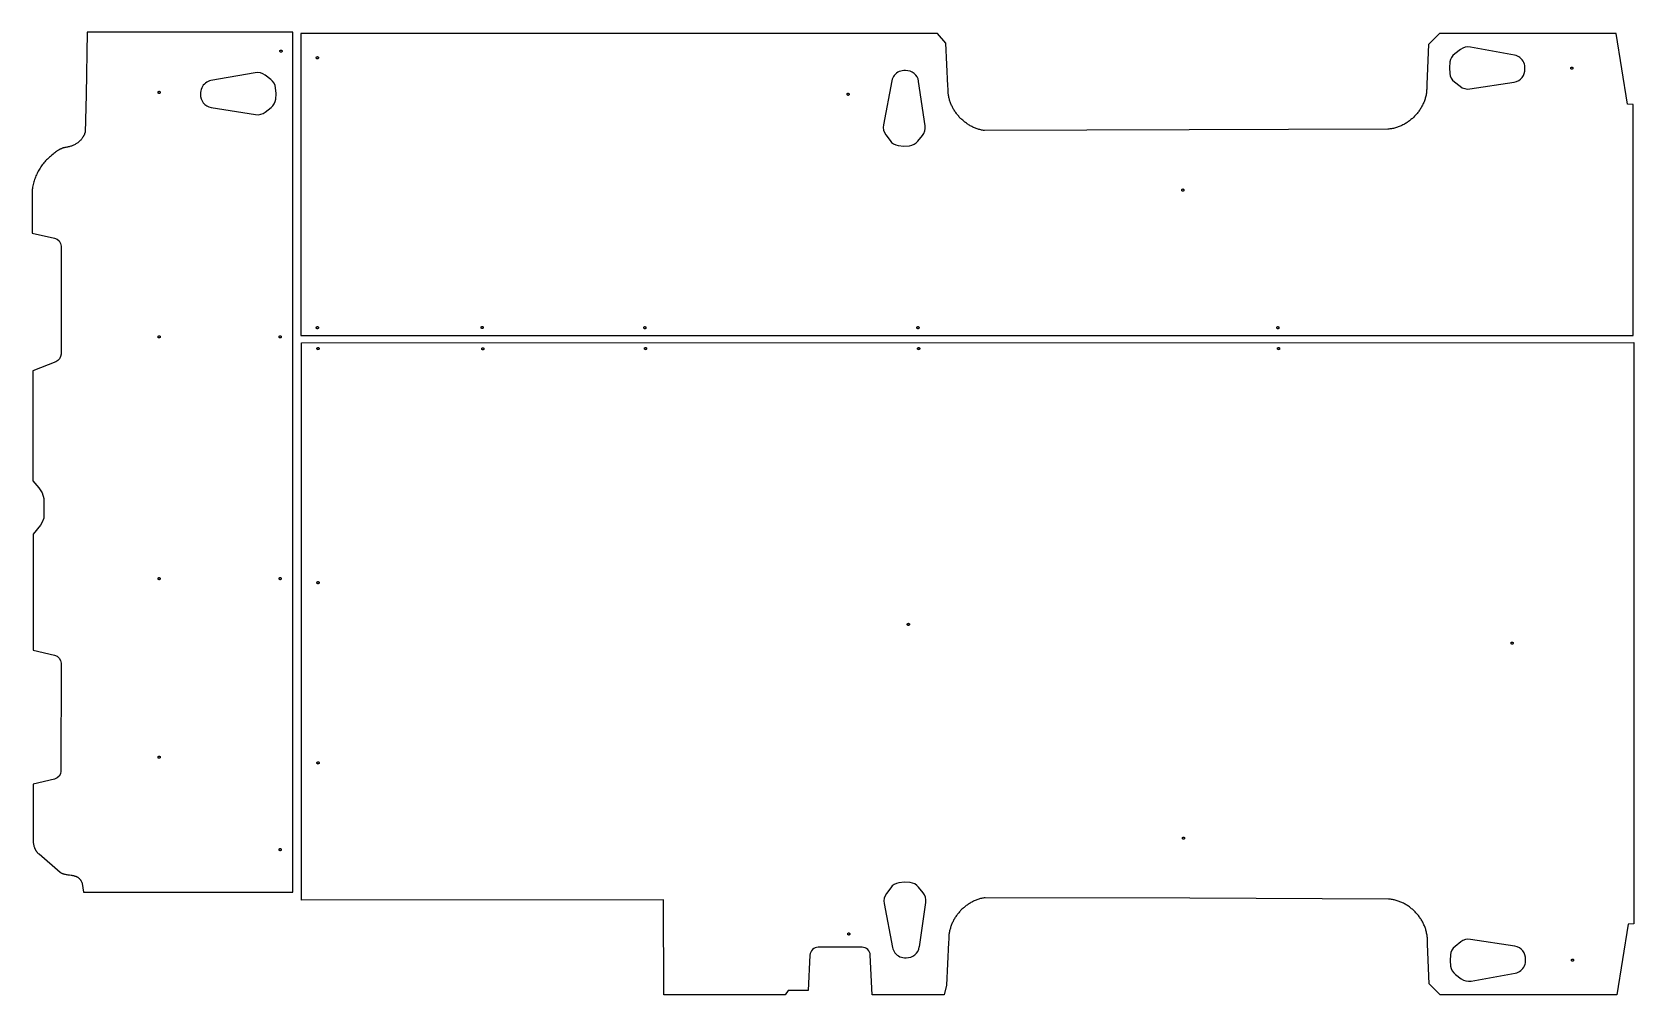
# Model space of a CAD drawing. Extents: x 850 to 7689, y -9166 to -905.
# Drawn here: x 1066 to 3981, y -6180 to -4428 of the extents above; entities that cross this region are included whole.
import ezdxf

# ---------------------------------------------------------------- set-up
doc = ezdxf.new("R2010")
doc.units = 0
doc.layers.add('Default_Layer', color=1, linetype='CONTINUOUS')

msp = doc.modelspace()

# ---------------------------------------------------------------- linework, layer by layer
at = {"layer": 'Default_Layer'}
for points in [[(1540.3, -5993), (1540.3, -4427.6), (1165.7, -4427.6), (1164.3, -4541.8), (1162, -4610.3), (1161.8, -4611), (1161.6, -4611.8), (1161.3, -4612.5), (1161, -4613.2), (1160.8, -4613.9), (1160.5, -4614.5), (1160.2, -4615.2), (1159.8, -4615.9), (1159.5, -4616.5), (1159.2, -4617.2), (1158.8, -4617.8), (1158.4, -4618.4), (1157.7, -4619.7), (1156.8, -4620.9), (1156, -4622), (1155.1, -4623.1), (1154.1, -4624.2), (1153.1, -4625.3), (1152.1, -4626.3), (1151, -4627.2), (1149.9, -4628.1), (1148.8, -4629), (1147.6, -4629.9), (1146.4, -4630.7), (1145.2, -4631.4), (1143.9, -4632.1), (1142.7, -4632.8), (1141.3, -4633.5), (1140, -4634.1), (1138.7, -4634.6), (1137.3, -4635.1), (1135.9, -4635.6), (1134.5, -4636.1), (1133, -4636.4), (1131.6, -4636.8), (1130.1, -4637.1), (1128.6, -4637.4), (1127.1, -4637.6), (1126.2, -4637.7), (1125.2, -4637.9), (1124.2, -4638.1), (1123.3, -4638.3), (1122.4, -4638.6), (1121.5, -4638.9), (1120.6, -4639.2), (1119.7, -4639.5), (1118.9, -4639.9), (1118, -4640.2), (1117.2, -4640.6), (1116.3, -4641.1), (1115.5, -4641.5), (1114.7, -4642), (1113.9, -4642.4), (1113.1, -4642.9), (1112.3, -4643.5), (1111.5, -4644), (1110, -4645.1), (1108.4, -4646.2), (1106.9, -4647.4), (1105.4, -4648.6), (1103.9, -4649.8), (1100.8, -4652.3), (1098.9, -4653.9), (1097.1, -4655.5), (1095.4, -4657.1), (1093.6, -4658.8), (1092, -4660.5), (1090.3, -4662.2), (1088.8, -4664), (1087.2, -4665.7), (1085.8, -4667.6), (1084.3, -4669.4), (1082.9, -4671.3), (1081.6, -4673.2), (1080.3, -4675.1), (1079.1, -4677.1), (1077.9, -4679.1), (1076.8, -4681.1), (1075.7, -4683.2), (1074.6, -4685.3), (1073.7, -4687.4), (1072.7, -4689.5), (1071.8, -4691.7), (1071, -4693.8), (1070.2, -4696), (1069.5, -4698.3), (1068.8, -4700.5), (1068.2, -4702.8), (1067.6, -4705.1), (1067.1, -4707.4), (1066.6, -4709.8), (1066.2, -4712.2), (1065.9, -4714.5), (1065.6, -4717), (1065.6, -4793.6), (1106.5, -4802.6, -0.352187), (1118.3, -4817.3), (1118.3, -5013.9, -0.307408), (1108.8, -5027.8), (1067.1, -5044.4), (1067.1, -5244.7), (1077.8, -5256.9), (1084.3, -5266.1), (1086.8, -5276.5), (1086.8, -5312.5), (1084.1, -5319.7), (1080.8, -5325.3), (1067.7, -5341.8), (1067.7, -5552.5), (1106.7, -5561.7, -0.347917), (1118.3, -5576.3), (1118.2, -5772.6, -0.348875), (1106.6, -5787.2), (1067.4, -5796.3), (1067.4, -5901.6), (1067.7, -5903.1), (1068, -5904.6), (1068.3, -5906.2), (1068.7, -5907.7), (1069.1, -5909.2), (1069.5, -5910.8), (1069.8, -5911.5), (1070.1, -5912.3), (1070.3, -5913), (1070.6, -5913.7), (1071, -5914.4), (1071.3, -5915.2), (1071.6, -5915.8), (1072, -5916.5), (1072.4, -5917.2), (1072.8, -5917.9), (1073.3, -5918.5), (1073.7, -5919.1), (1074.2, -5919.7), (1074.7, -5920.3), (1075.2, -5920.9), (1075.8, -5921.4), (1076.4, -5922), (1077, -5922.5), (1077.7, -5923), (1078.4, -5923.4), (1116.6, -5956.7), (1116.5, -5956.9), (1117.2, -5957.3), (1117.8, -5957.6), (1118.4, -5958), (1119.1, -5958.3), (1119.8, -5958.6), (1120.4, -5958.8), (1121.1, -5959.1), (1121.8, -5959.3), (1122.5, -5959.6), (1123.2, -5959.8), (1124.7, -5960.2), (1126.1, -5960.5), (1127.6, -5960.8), (1129.1, -5961), (1130.6, -5961.3), (1133.6, -5961.7), (1136.6, -5962.2), (1138, -5962.4), (1139.5, -5962.7), (1140.9, -5963), (1142.4, -5963.3), (1143, -5963.5), (1143.7, -5963.7), (1144.4, -5964), (1145.1, -5964.2), (1145.7, -5964.5), (1146.4, -5964.7), (1147, -5965), (1147.6, -5965.3), (1148.3, -5965.7), (1148.9, -5966), (1149.4, -5966.4), (1150, -5966.8), (1150.6, -5967.3), (1151.1, -5967.7), (1151.6, -5968.2), (1152.2, -5968.7), (1152.6, -5969.3), (1153.1, -5969.8), (1153.6, -5970.4), (1154, -5971.1), (1154.5, -5971.7), (1154.9, -5972.4), (1155.2, -5973.2), (1155.6, -5974), (1155.9, -5974.8), (1156.3, -5975.6), (1156.6, -5976.5), (1156.8, -5977.5), (1159.5, -5993), (1540.3, -5993)], [(3782.5, -4494.4, 0.250514), (3773.4, -4474.2, 0.116283), (3763.6, -4469.7), (3683.2, -4455.2, 0.20966), (3665.3, -4459.4), (3654.7, -4467.4, 0.193163), (3645.9, -4482.1, 0.020546), (3645.8, -4482.4), (3645, -4492.4, 0.037985), (3644.9, -4492.9), (3645.6, -4502.9, 0.013982), (3645.6, -4503.1, 0.194637), (3654.1, -4518.1), (3664.4, -4526.3, 0.20966), (3682.2, -4531.1), (3763, -4518.6), (3763.1, -4518.6, 0.376786), (3782.5, -4494.4)], [(1372.2, -4540.5, 0.376786), (1391.5, -4564.8), (1391.6, -4564.8), (1472.3, -4577.8, 0.20966), (1490.1, -4573.2), (1500.5, -4565, 0.194637), (1509.1, -4550, 0.013982), (1509.1, -4549.8), (1509.8, -4539.8, 0.037985), (1509.8, -4539.3), (1508.9, -4529.3, 0.020546), (1508.9, -4529, 0.193163), (1500.2, -4514.3), (1489.7, -4506.2, 0.20966), (1471.7, -4501.9), (1391.2, -4515.9, 0.116283), (1381.4, -4520.4, 0.250514), (1372.2, -4540.5)], [(2655.1, -4497.7, 0.250514), (2634.8, -4506.6, 0.116283), (2630.2, -4516.3), (2615, -4596.6, 0.20966), (2619.1, -4614.6), (2627, -4625.2, 0.193163), (2641.6, -4634.2, 0.020546), (2641.9, -4634.2), (2651.9, -4635.2, 0.037985), (2652.3, -4635.2), (2662.4, -4634.7, 0.013982), (2662.5, -4634.6, 0.194637), (2677.6, -4626.3), (2686, -4616, 0.20966), (2690.9, -4598.2), (2679.1, -4517.4), (2679.1, -4517.3, 0.376786), (2655.1, -4497.7)], [(3534, -6005.6), (3172.6, -6004.2), (2800.1, -6003.1), (2798.4, -6003.3), (2796.7, -6003.7), (2795, -6004), (2793.3, -6004.4), (2791.6, -6004.8), (2790, -6005.3), (2788.4, -6005.8), (2786.7, -6006.3), (2785.1, -6006.9), (2783.5, -6007.5), (2782, -6008.2), (2780.4, -6008.9), (2778.8, -6009.6), (2777.3, -6010.4), (2775.8, -6011.1), (2774.3, -6012), (2772.8, -6012.8), (2771.4, -6013.7), (2769.9, -6014.6), (2768.5, -6015.6), (2767.1, -6016.5), (2765.7, -6017.5), (2764.4, -6018.6), (2763.1, -6019.6), (2761.7, -6020.7), (2760.5, -6021.8), (2759.2, -6023), (2757.9, -6024.2), (2756.7, -6025.4), (2755.5, -6026.6), (2754.4, -6027.8), (2753.2, -6029.1), (2752.1, -6030.4), (2751, -6031.7), (2750, -6033), (2749, -6034.4), (2748, -6035.8), (2747, -6037.2), (2746, -6038.6), (2745.1, -6040), (2744.3, -6041.5), (2743.4, -6042.9), (2742.6, -6044.4), (2741.8, -6045.9), (2741.1, -6047.4), (2740.3, -6049), (2739.7, -6050.5), (2739, -6052.1), (2738.4, -6053.7), (2737.8, -6055.3), (2737.3, -6056.9), (2736.8, -6058.5), (2736.3, -6060.1), (2735.9, -6061.8), (2735.5, -6063.4), (2735.1, -6065.1), (2734.8, -6066.8), (2734.5, -6068.5), (2734.3, -6070.2), (2734.1, -6071.9), (2734, -6073.6), (2733.9, -6075.3), (2733.8, -6077), (2733.8, -6078.7), (2733.5, -6084.4), (2730, -6162.4), (2725.5, -6180.1), (2594.5, -6179.9), (2591, -6107.7, 0.400092), (2576, -6093.4), (2496.3, -6093.4, 0.399977), (2481.3, -6107.6), (2478.2, -6171.9), (2441.7, -6171.9), (2436.4, -6179.9), (2215.1, -6179.8), (2214.7, -6007.2), (1555.9, -6007.8), (1555.9, -4993.2), (3980.9, -4992.8), (3980.9, -6050.5), (3970.6, -6051), (3949.8, -6179.8), (3628.2, -6179.8), (3608.1, -6159.7), (3605.3, -6087.4), (3605.1, -6081.7), (3605.1, -6080), (3605, -6078.2), (3604.9, -6076.4), (3604.7, -6074.6), (3604.5, -6072.8), (3604.3, -6071.1), (3604, -6069.3), (3603.6, -6067.6), (3603.2, -6065.8), (3602.8, -6064.1), (3602.3, -6062.4), (3601.8, -6060.7), (3601.3, -6059), (3600.7, -6057.4), (3600.1, -6055.7), (3599.4, -6054.1), (3598.7, -6052.4), (3598, -6050.8), (3597.2, -6049.2), (3596.4, -6047.7), (3595.5, -6046.1), (3594.7, -6044.6), (3593.7, -6043), (3592.8, -6041.5), (3591.8, -6040.1), (3590.8, -6038.6), (3589.7, -6037.2), (3588.7, -6035.8), (3587.6, -6034.4), (3586.4, -6033), (3585.2, -6031.7), (3584, -6030.4), (3582.8, -6029.1), (3581.6, -6027.8), (3580.3, -6026.6), (3579, -6025.4), (3577.6, -6024.2), (3576.3, -6023.1), (3574.9, -6021.9), (3573.5, -6020.9), (3572.1, -6019.8), (3570.6, -6018.8), (3569.1, -6017.8), (3567.6, -6016.8), (3566.1, -6015.9), (3564.6, -6015), (3563, -6014.2), (3561.4, -6013.3), (3559.8, -6012.5), (3558.2, -6011.8), (3556.6, -6011.1), (3554.9, -6010.4), (3553.3, -6009.8), (3551.6, -6009.2), (3549.9, -6008.6), (3548.2, -6008.1), (3546.5, -6007.7), (3544.7, -6007.2), (3543, -6006.8), (3541.2, -6006.5), (3539.4, -6006.2), (3537.6, -6005.9), (3535.8, -6005.7), (3534, -6005.6)], [(2656.3, -6112.4, 0.376786), (2680.3, -6092.8), (2680.4, -6092.7), (2692.1, -6011.9, 0.20966), (2687.2, -5994), (2678.9, -5983.8, 0.194637), (2663.8, -5975.5, 0.013982), (2663.6, -5975.4), (2653.6, -5974.9, 0.037985), (2653.1, -5974.9), (2643.1, -5975.9, 0.020546), (2642.8, -5975.9, 0.193163), (2628.2, -5984.9), (2620.3, -5995.5, 0.20966), (2616.2, -6013.5), (2631.5, -6093.8, 0.116283), (2636, -6103.5, 0.250514), (2656.3, -6112.4)], [(3783.7, -6115.7, 0.376786), (3764.3, -6091.5), (3764.3, -6091.5), (3683.5, -6079, 0.20966), (3665.6, -6083.7), (3655.3, -6092, 0.194637), (3646.8, -6107, 0.013982), (3646.8, -6107.2), (3646.2, -6117.2, 0.037985), (3646.2, -6117.7), (3647.1, -6127.7, 0.020546), (3647.1, -6128, 0.193163), (3656, -6142.7), (3666.5, -6150.6, 0.20966), (3684.5, -6154.9), (3764.9, -6140.4, 0.116283), (3774.7, -6135.9, 0.250514), (3783.7, -6115.7)]]:
    msp.add_lwpolyline(points, format="xyb", close=True, dxfattribs=at)
for points in [[(1554.7, -4430.2), (1554.7, -4980.2), (3979.6, -4980.2), (3979.6, -4559.5), (3969.3, -4559.1), (3948.5, -4430.3), (3627, -4430.3), (3606.9, -4450.4), (3604.1, -4522.7), (3603.9, -4528.3), (3603.8, -4530.1), (3603.8, -4531.9), (3603.6, -4533.7), (3603.5, -4535.5), (3603.3, -4537.3), (3603, -4539), (3602.7, -4540.8), (3602.4, -4542.5), (3602, -4544.3), (3601.6, -4546), (3601.1, -4547.7), (3600.6, -4549.4), (3600, -4551.1), (3599.5, -4552.7), (3598.8, -4554.4), (3598.2, -4556), (3597.5, -4557.7), (3596.7, -4559.3), (3595.9, -4560.9), (3595.1, -4562.4), (3594.3, -4564), (3593.4, -4565.5), (3592.5, -4567), (3591.5, -4568.5), (3590.6, -4570), (3589.5, -4571.5), (3588.5, -4572.9), (3587.4, -4574.3), (3586.3, -4575.7), (3585.2, -4577.1), (3584, -4578.4), (3582.8, -4579.7), (3581.6, -4581), (3580.3, -4582.3), (3579, -4583.5), (3577.7, -4584.7), (3576.4, -4585.9), (3575, -4587), (3573.7, -4588.1), (3572.3, -4589.2), (3570.8, -4590.3), (3569.4, -4591.3), (3567.9, -4592.3), (3566.4, -4593.3), (3564.9, -4594.2), (3563.3, -4595.1), (3561.8, -4595.9), (3560.2, -4596.8), (3558.6, -4597.5), (3557, -4598.3), (3555.3, -4599), (3553.7, -4599.7), (3552, -4600.3), (3550.3, -4600.9), (3548.6, -4601.5), (3546.9, -4602), (3545.2, -4602.4), (3543.5, -4602.9), (3541.7, -4603.2), (3539.9, -4603.6), (3538.2, -4603.9), (3536.4, -4604.1), (3534.6, -4604.4), (3532.8, -4604.5), (3171.4, -4605.9), (2798.8, -4607), (2797.1, -4606.7), (2795.4, -4606.4), (2793.7, -4606.1), (2792.1, -4605.7), (2790.4, -4605.3), (2788.7, -4604.8), (2787.1, -4604.3), (2785.5, -4603.7), (2783.9, -4603.2), (2782.3, -4602.5), (2780.7, -4601.9), (2779.1, -4601.2), (2777.6, -4600.5), (2776.1, -4599.7), (2774.6, -4598.9), (2773.1, -4598.1), (2771.6, -4597.3), (2770.1, -4596.4), (2768.7, -4595.5), (2767.3, -4594.5), (2765.9, -4593.5), (2764.5, -4592.5), (2763.1, -4591.5), (2761.8, -4590.4), (2760.5, -4589.4), (2759.2, -4588.2), (2757.9, -4587.1), (2756.7, -4585.9), (2755.5, -4584.7), (2754.3, -4583.5), (2753.1, -4582.3), (2752, -4581), (2750.9, -4579.7), (2749.8, -4578.4), (2748.7, -4577.1), (2747.7, -4575.7), (2746.7, -4574.3), (2745.7, -4572.9), (2744.8, -4571.5), (2743.9, -4570.1), (2743, -4568.6), (2742.2, -4567.2), (2741.3, -4565.7), (2740.6, -4564.2), (2739.8, -4562.6), (2739.1, -4561.1), (2738.4, -4559.5), (2737.8, -4558), (2737.2, -4556.4), (2736.6, -4554.8), (2736, -4553.2), (2735.5, -4551.6), (2735.1, -4549.9), (2734.6, -4548.3), (2734.2, -4546.6), (2733.9, -4545), (2733.6, -4543.3), (2733.3, -4541.6), (2733.1, -4539.9), (2732.9, -4538.2), (2732.7, -4536.5), (2732.6, -4534.8), (2732.5, -4533.1), (2732.5, -4531.4), (2732.3, -4525.7), (2728.7, -4447.7), (2713.1, -4430.2), (1554.7, -4430.2)], [(1518.6, -4464.4), (1518.4, -4464.4), (1518.2, -4464.3), (1518, -4464.3), (1517.8, -4464.2), (1517.6, -4464.1), (1517.5, -4464), (1517.3, -4463.9), (1517.2, -4463.8), (1517, -4463.7), (1516.9, -4463.5), (1516.8, -4463.3), (1516.7, -4463.2), (1516.7, -4463), (1516.6, -4462.8), (1516.6, -4462.6), (1516.6, -4462.4), (1516.6, -4462.2), (1516.6, -4462), (1516.7, -4461.8), (1516.7, -4461.6), (1516.8, -4461.4), (1516.9, -4461.3), (1517, -4461.1), (1517.2, -4461), (1517.3, -4460.8), (1517.5, -4460.7), (1517.6, -4460.6), (1517.8, -4460.5), (1518, -4460.5), (1518.2, -4460.4), (1518.4, -4460.4), (1518.6, -4460.4), (1518.8, -4460.4), (1519, -4460.4), (1519.2, -4460.5), (1519.4, -4460.5), (1519.5, -4460.6), (1519.7, -4460.7), (1519.9, -4460.8), (1520, -4461), (1520.1, -4461.1), (1520.2, -4461.3), (1520.3, -4461.4), (1520.4, -4461.6), (1520.5, -4461.8), (1520.5, -4462), (1520.6, -4462.2), (1520.6, -4462.4), (1520.6, -4462.6), (1520.5, -4462.8), (1520.5, -4463), (1520.4, -4463.2), (1520.3, -4463.3), (1520.2, -4463.5), (1520.1, -4463.7), (1520, -4463.8), (1519.9, -4463.9), (1519.7, -4464), (1519.5, -4464.1), (1519.4, -4464.2), (1519.2, -4464.3), (1519, -4464.3), (1518.8, -4464.4), (1518.6, -4464.4)], [(1582.8, -4474.4), (1582.8, -4474.2), (1582.8, -4474), (1582.9, -4473.8), (1583, -4473.6), (1583.1, -4473.5), (1583.2, -4473.3), (1583.3, -4473.2), (1583.4, -4473), (1583.5, -4472.9), (1583.7, -4472.8), (1583.9, -4472.7), (1584, -4472.6), (1584.2, -4472.5), (1584.4, -4472.5), (1584.6, -4472.4), (1584.8, -4472.4), (1585, -4472.4), (1585.2, -4472.5), (1585.4, -4472.5), (1585.6, -4472.6), (1585.8, -4472.7), (1585.9, -4472.8), (1586.1, -4472.9), (1586.2, -4473), (1586.4, -4473.2), (1586.5, -4473.3), (1586.6, -4473.5), (1586.7, -4473.6), (1586.7, -4473.8), (1586.8, -4474), (1586.8, -4474.2), (1586.8, -4474.4), (1586.8, -4474.6), (1586.8, -4474.8), (1586.7, -4475), (1586.7, -4475.2), (1586.6, -4475.4), (1586.5, -4475.5), (1586.4, -4475.7), (1586.2, -4475.8), (1586.1, -4476), (1585.9, -4476.1), (1585.8, -4476.2), (1585.6, -4476.3), (1585.4, -4476.3), (1585.2, -4476.4), (1585, -4476.4), (1584.8, -4476.4), (1584.6, -4476.4), (1584.4, -4476.4), (1584.2, -4476.3), (1584, -4476.3), (1583.9, -4476.2), (1583.7, -4476.1), (1583.5, -4476), (1583.4, -4475.8), (1583.3, -4475.7), (1583.2, -4475.5), (1583.1, -4475.4), (1583, -4475.2), (1582.9, -4475), (1582.8, -4474.8), (1582.8, -4474.6), (1582.8, -4474.4)], [(3865.8, -4493.3), (3865.8, -4493.1), (3865.8, -4492.9), (3865.9, -4492.7), (3866, -4492.6), (3866.1, -4492.4), (3866.2, -4492.2), (3866.3, -4492.1), (3866.4, -4491.9), (3866.5, -4491.8), (3866.7, -4491.7), (3866.9, -4491.6), (3867, -4491.5), (3867.2, -4491.4), (3867.4, -4491.4), (3867.6, -4491.3), (3867.8, -4491.3), (3868, -4491.3), (3868.2, -4491.4), (3868.4, -4491.4), (3868.6, -4491.5), (3868.8, -4491.6), (3868.9, -4491.7), (3869.1, -4491.8), (3869.2, -4491.9), (3869.4, -4492.1), (3869.5, -4492.2), (3869.6, -4492.4), (3869.7, -4492.6), (3869.7, -4492.7), (3869.8, -4492.9), (3869.8, -4493.1), (3869.8, -4493.3), (3869.8, -4493.5), (3869.8, -4493.7), (3869.7, -4493.9), (3869.7, -4494.1), (3869.6, -4494.3), (3869.5, -4494.4), (3869.4, -4494.6), (3869.2, -4494.7), (3869.1, -4494.9), (3868.9, -4495), (3868.8, -4495.1), (3868.6, -4495.2), (3868.4, -4495.2), (3868.2, -4495.3), (3868, -4495.3), (3867.8, -4495.3), (3867.6, -4495.3), (3867.4, -4495.3), (3867.2, -4495.2), (3867, -4495.2), (3866.9, -4495.1), (3866.7, -4495), (3866.5, -4494.9), (3866.4, -4494.7), (3866.3, -4494.6), (3866.2, -4494.4), (3866.1, -4494.3), (3866, -4494.1), (3865.9, -4493.9), (3865.8, -4493.7), (3865.8, -4493.5), (3865.8, -4493.3)], [(1296.8, -4539.4), (1296.6, -4539.4), (1296.4, -4539.4), (1296.2, -4539.4), (1296.1, -4539.3), (1295.9, -4539.2), (1295.7, -4539.1), (1295.6, -4539), (1295.4, -4538.9), (1295.3, -4538.7), (1295.2, -4538.6), (1295.1, -4538.4), (1295, -4538.2), (1294.9, -4538), (1294.9, -4537.8), (1294.9, -4537.6), (1294.8, -4537.4), (1294.9, -4537.2), (1294.9, -4537), (1294.9, -4536.8), (1295, -4536.7), (1295.1, -4536.5), (1295.2, -4536.3), (1295.3, -4536.2), (1295.4, -4536), (1295.6, -4535.9), (1295.7, -4535.8), (1295.9, -4535.7), (1296.1, -4535.6), (1296.2, -4535.5), (1296.4, -4535.5), (1296.6, -4535.5), (1296.8, -4535.4), (1297, -4535.5), (1297.2, -4535.5), (1297.4, -4535.5), (1297.6, -4535.6), (1297.8, -4535.7), (1298, -4535.8), (1298.1, -4535.9), (1298.3, -4536), (1298.4, -4536.2), (1298.5, -4536.3), (1298.6, -4536.5), (1298.7, -4536.7), (1298.8, -4536.8), (1298.8, -4537), (1298.8, -4537.2), (1298.8, -4537.4), (1298.8, -4537.6), (1298.8, -4537.8), (1298.8, -4538), (1298.7, -4538.2), (1298.6, -4538.4), (1298.5, -4538.6), (1298.4, -4538.7), (1298.3, -4538.9), (1298.1, -4539), (1298, -4539.1), (1297.8, -4539.2), (1297.6, -4539.3), (1297.4, -4539.4), (1297.2, -4539.4), (1297, -4539.4), (1296.8, -4539.4)], [(2548.7, -4540.9), (2548.7, -4540.7), (2548.7, -4540.5), (2548.8, -4540.3), (2548.9, -4540.1), (2548.9, -4540), (2549, -4539.8), (2549.2, -4539.6), (2549.3, -4539.5), (2549.4, -4539.4), (2549.6, -4539.3), (2549.7, -4539.2), (2549.9, -4539.1), (2550.1, -4539), (2550.3, -4539), (2550.5, -4538.9), (2550.7, -4538.9), (2550.9, -4538.9), (2551.1, -4539), (2551.3, -4539), (2551.5, -4539.1), (2551.7, -4539.2), (2551.8, -4539.3), (2552, -4539.4), (2552.1, -4539.5), (2552.2, -4539.6), (2552.4, -4539.8), (2552.5, -4540), (2552.5, -4540.1), (2552.6, -4540.3), (2552.7, -4540.5), (2552.7, -4540.7), (2552.7, -4540.9), (2552.7, -4541.1), (2552.7, -4541.3), (2552.6, -4541.5), (2552.5, -4541.7), (2552.5, -4541.9), (2552.4, -4542), (2552.2, -4542.2), (2552.1, -4542.3), (2552, -4542.5), (2551.8, -4542.6), (2551.7, -4542.7), (2551.5, -4542.8), (2551.3, -4542.8), (2551.1, -4542.9), (2550.9, -4542.9), (2550.7, -4542.9), (2550.5, -4542.9), (2550.3, -4542.9), (2550.1, -4542.8), (2549.9, -4542.8), (2549.7, -4542.7), (2549.6, -4542.6), (2549.4, -4542.5), (2549.3, -4542.3), (2549.2, -4542.2), (2549, -4542), (2548.9, -4541.9), (2548.9, -4541.7), (2548.8, -4541.5), (2548.7, -4541.3), (2548.7, -4541.1), (2548.7, -4540.9)], [(3157.8, -4715.3), (3157.8, -4715.1), (3157.8, -4714.9), (3157.9, -4714.7), (3158, -4714.6), (3158.1, -4714.4), (3158.2, -4714.2), (3158.3, -4714.1), (3158.4, -4713.9), (3158.5, -4713.8), (3158.7, -4713.7), (3158.9, -4713.6), (3159, -4713.5), (3159.2, -4713.4), (3159.4, -4713.4), (3159.6, -4713.3), (3159.8, -4713.3), (3160, -4713.3), (3160.2, -4713.4), (3160.4, -4713.4), (3160.6, -4713.5), (3160.8, -4713.6), (3160.9, -4713.7), (3161.1, -4713.8), (3161.2, -4713.9), (3161.4, -4714.1), (3161.5, -4714.2), (3161.6, -4714.4), (3161.7, -4714.6), (3161.7, -4714.7), (3161.8, -4714.9), (3161.8, -4715.1), (3161.8, -4715.3), (3161.8, -4715.5), (3161.8, -4715.7), (3161.7, -4715.9), (3161.7, -4716.1), (3161.6, -4716.3), (3161.5, -4716.4), (3161.4, -4716.6), (3161.2, -4716.7), (3161.1, -4716.9), (3160.9, -4717), (3160.8, -4717.1), (3160.6, -4717.2), (3160.4, -4717.2), (3160.2, -4717.3), (3160, -4717.3), (3159.8, -4717.3), (3159.6, -4717.3), (3159.4, -4717.3), (3159.2, -4717.2), (3159, -4717.2), (3158.9, -4717.1), (3158.7, -4717), (3158.5, -4716.9), (3158.4, -4716.7), (3158.3, -4716.6), (3158.2, -4716.4), (3158.1, -4716.3), (3158, -4716.1), (3157.9, -4715.9), (3157.8, -4715.7), (3157.8, -4715.5), (3157.8, -4715.3)], [(1296.8, -4984.4), (1296.6, -4984.4), (1296.4, -4984.4), (1296.2, -4984.4), (1296.1, -4984.3), (1295.9, -4984.2), (1295.7, -4984.1), (1295.6, -4984), (1295.4, -4983.9), (1295.3, -4983.7), (1295.2, -4983.6), (1295.1, -4983.4), (1295, -4983.2), (1294.9, -4983), (1294.9, -4982.8), (1294.9, -4982.6), (1294.8, -4982.4), (1294.9, -4982.2), (1294.9, -4982), (1294.9, -4981.8), (1295, -4981.7), (1295.1, -4981.5), (1295.2, -4981.3), (1295.3, -4981.2), (1295.4, -4981), (1295.6, -4980.9), (1295.7, -4980.8), (1295.9, -4980.7), (1296.1, -4980.6), (1296.2, -4980.5), (1296.4, -4980.5), (1296.6, -4980.5), (1296.8, -4980.4), (1297, -4980.5), (1297.2, -4980.5), (1297.4, -4980.5), (1297.6, -4980.6), (1297.8, -4980.7), (1298, -4980.8), (1298.1, -4980.9), (1298.3, -4981), (1298.4, -4981.2), (1298.5, -4981.3), (1298.6, -4981.5), (1298.7, -4981.7), (1298.8, -4981.8), (1298.8, -4982), (1298.8, -4982.2), (1298.8, -4982.4), (1298.8, -4982.6), (1298.8, -4982.8), (1298.8, -4983), (1298.7, -4983.2), (1298.6, -4983.4), (1298.5, -4983.6), (1298.4, -4983.7), (1298.3, -4983.9), (1298.1, -4984), (1298, -4984.1), (1297.8, -4984.2), (1297.6, -4984.3), (1297.4, -4984.4), (1297.2, -4984.4), (1297, -4984.4), (1296.8, -4984.4)], [(1517.2, -4984.4), (1517, -4984.4), (1516.8, -4984.4), (1516.6, -4984.4), (1516.4, -4984.3), (1516.2, -4984.2), (1516, -4984.1), (1515.9, -4984), (1515.8, -4983.9), (1515.6, -4983.7), (1515.5, -4983.6), (1515.4, -4983.4), (1515.3, -4983.2), (1515.3, -4983), (1515.2, -4982.8), (1515.2, -4982.6), (1515.2, -4982.4), (1515.2, -4982.2), (1515.2, -4982), (1515.3, -4981.8), (1515.3, -4981.7), (1515.4, -4981.5), (1515.5, -4981.3), (1515.6, -4981.2), (1515.8, -4981), (1515.9, -4980.9), (1516, -4980.8), (1516.2, -4980.7), (1516.4, -4980.6), (1516.6, -4980.5), (1516.8, -4980.5), (1517, -4980.5), (1517.2, -4980.4), (1517.4, -4980.5), (1517.6, -4980.5), (1517.8, -4980.5), (1517.9, -4980.6), (1518.1, -4980.7), (1518.3, -4980.8), (1518.4, -4980.9), (1518.6, -4981), (1518.7, -4981.2), (1518.8, -4981.3), (1518.9, -4981.5), (1519, -4981.7), (1519.1, -4981.8), (1519.1, -4982), (1519.2, -4982.2), (1519.2, -4982.4), (1519.2, -4982.6), (1519.1, -4982.8), (1519.1, -4983), (1519, -4983.2), (1518.9, -4983.4), (1518.8, -4983.6), (1518.7, -4983.7), (1518.6, -4983.9), (1518.4, -4984), (1518.3, -4984.1), (1518.1, -4984.2), (1517.9, -4984.3), (1517.8, -4984.4), (1517.6, -4984.4), (1517.4, -4984.4), (1517.2, -4984.4)], [(1582.8, -4965.7), (1582.8, -4965.5), (1582.8, -4965.3), (1582.9, -4965.1), (1583, -4964.9), (1583.1, -4964.7), (1583.2, -4964.6), (1583.3, -4964.4), (1583.4, -4964.3), (1583.5, -4964.2), (1583.7, -4964), (1583.9, -4963.9), (1584, -4963.9), (1584.2, -4963.8), (1584.4, -4963.7), (1584.6, -4963.7), (1584.8, -4963.7), (1585, -4963.7), (1585.2, -4963.7), (1585.4, -4963.8), (1585.6, -4963.9), (1585.8, -4963.9), (1585.9, -4964), (1586.1, -4964.2), (1586.2, -4964.3), (1586.4, -4964.4), (1586.5, -4964.6), (1586.6, -4964.7), (1586.7, -4964.9), (1586.7, -4965.1), (1586.8, -4965.3), (1586.8, -4965.5), (1586.8, -4965.7), (1586.8, -4965.9), (1586.8, -4966.1), (1586.7, -4966.3), (1586.7, -4966.5), (1586.6, -4966.7), (1586.5, -4966.8), (1586.4, -4967), (1586.2, -4967.1), (1586.1, -4967.2), (1585.9, -4967.4), (1585.8, -4967.5), (1585.6, -4967.5), (1585.4, -4967.6), (1585.2, -4967.7), (1585, -4967.7), (1584.8, -4967.7), (1584.6, -4967.7), (1584.4, -4967.7), (1584.2, -4967.6), (1584, -4967.5), (1583.9, -4967.5), (1583.7, -4967.4), (1583.5, -4967.2), (1583.4, -4967.1), (1583.3, -4967), (1583.2, -4966.8), (1583.1, -4966.7), (1583, -4966.5), (1582.9, -4966.3), (1582.8, -4966.1), (1582.8, -4965.9), (1582.8, -4965.7)], [(1882.7, -4965.3), (1882.7, -4965.1), (1882.7, -4964.9), (1882.8, -4964.7), (1882.9, -4964.5), (1882.9, -4964.3), (1883, -4964.2), (1883.2, -4964), (1883.3, -4963.9), (1883.4, -4963.7), (1883.6, -4963.6), (1883.7, -4963.5), (1883.9, -4963.4), (1884.1, -4963.4), (1884.3, -4963.3), (1884.5, -4963.3), (1884.7, -4963.3), (1884.9, -4963.3), (1885.1, -4963.3), (1885.3, -4963.4), (1885.5, -4963.4), (1885.7, -4963.5), (1885.8, -4963.6), (1886, -4963.7), (1886.1, -4963.9), (1886.2, -4964), (1886.4, -4964.2), (1886.5, -4964.3), (1886.5, -4964.5), (1886.6, -4964.7), (1886.7, -4964.9), (1886.7, -4965.1), (1886.7, -4965.3), (1886.7, -4965.5), (1886.7, -4965.7), (1886.6, -4965.9), (1886.5, -4966.1), (1886.5, -4966.2), (1886.4, -4966.4), (1886.2, -4966.5), (1886.1, -4966.7), (1886, -4966.8), (1885.8, -4966.9), (1885.7, -4967), (1885.5, -4967.1), (1885.3, -4967.2), (1885.1, -4967.2), (1884.9, -4967.3), (1884.7, -4967.3), (1884.5, -4967.3), (1884.3, -4967.2), (1884.1, -4967.2), (1883.9, -4967.1), (1883.7, -4967), (1883.6, -4966.9), (1883.4, -4966.8), (1883.3, -4966.7), (1883.2, -4966.5), (1883, -4966.4), (1882.9, -4966.2), (1882.9, -4966.1), (1882.8, -4965.9), (1882.7, -4965.7), (1882.7, -4965.5), (1882.7, -4965.3)], [(2178.8, -4965.7), (2178.8, -4965.5), (2178.8, -4965.3), (2178.9, -4965.1), (2179, -4964.9), (2179.1, -4964.7), (2179.2, -4964.6), (2179.3, -4964.4), (2179.4, -4964.3), (2179.5, -4964.2), (2179.7, -4964), (2179.9, -4963.9), (2180, -4963.9), (2180.2, -4963.8), (2180.4, -4963.7), (2180.6, -4963.7), (2180.8, -4963.7), (2181, -4963.7), (2181.2, -4963.7), (2181.4, -4963.8), (2181.6, -4963.9), (2181.8, -4963.9), (2181.9, -4964), (2182.1, -4964.2), (2182.2, -4964.3), (2182.4, -4964.4), (2182.5, -4964.6), (2182.6, -4964.7), (2182.7, -4964.9), (2182.7, -4965.1), (2182.8, -4965.3), (2182.8, -4965.5), (2182.8, -4965.7), (2182.8, -4965.9), (2182.8, -4966.1), (2182.7, -4966.3), (2182.7, -4966.5), (2182.6, -4966.7), (2182.5, -4966.8), (2182.4, -4967), (2182.2, -4967.1), (2182.1, -4967.2), (2181.9, -4967.4), (2181.8, -4967.5), (2181.6, -4967.5), (2181.4, -4967.6), (2181.2, -4967.7), (2181, -4967.7), (2180.8, -4967.7), (2180.6, -4967.7), (2180.4, -4967.7), (2180.2, -4967.6), (2180, -4967.5), (2179.9, -4967.5), (2179.7, -4967.4), (2179.5, -4967.2), (2179.4, -4967.1), (2179.3, -4967), (2179.2, -4966.8), (2179.1, -4966.7), (2179, -4966.5), (2178.9, -4966.3), (2178.8, -4966.1), (2178.8, -4965.9), (2178.8, -4965.7)], [(2675.8, -4965.7), (2675.8, -4965.5), (2675.8, -4965.3), (2675.9, -4965.1), (2676, -4964.9), (2676.1, -4964.7), (2676.2, -4964.6), (2676.3, -4964.4), (2676.4, -4964.3), (2676.5, -4964.2), (2676.7, -4964), (2676.9, -4963.9), (2677, -4963.9), (2677.2, -4963.8), (2677.4, -4963.7), (2677.6, -4963.7), (2677.8, -4963.7), (2678, -4963.7), (2678.2, -4963.7), (2678.4, -4963.8), (2678.6, -4963.9), (2678.8, -4963.9), (2678.9, -4964), (2679.1, -4964.2), (2679.2, -4964.3), (2679.4, -4964.4), (2679.5, -4964.6), (2679.6, -4964.7), (2679.7, -4964.9), (2679.7, -4965.1), (2679.8, -4965.3), (2679.8, -4965.5), (2679.8, -4965.7), (2679.8, -4965.9), (2679.8, -4966.1), (2679.7, -4966.3), (2679.7, -4966.5), (2679.6, -4966.7), (2679.5, -4966.8), (2679.4, -4967), (2679.2, -4967.1), (2679.1, -4967.2), (2678.9, -4967.4), (2678.8, -4967.5), (2678.6, -4967.5), (2678.4, -4967.6), (2678.2, -4967.7), (2678, -4967.7), (2677.8, -4967.7), (2677.6, -4967.7), (2677.4, -4967.7), (2677.2, -4967.6), (2677, -4967.5), (2676.9, -4967.5), (2676.7, -4967.4), (2676.5, -4967.2), (2676.4, -4967.1), (2676.3, -4967), (2676.2, -4966.8), (2676.1, -4966.7), (2676, -4966.5), (2675.9, -4966.3), (2675.8, -4966.1), (2675.8, -4965.9), (2675.8, -4965.7)], [(3330.8, -4965.7), (3330.8, -4965.5), (3330.8, -4965.3), (3330.9, -4965.1), (3331, -4964.9), (3331.1, -4964.7), (3331.2, -4964.6), (3331.3, -4964.4), (3331.4, -4964.3), (3331.5, -4964.2), (3331.7, -4964), (3331.9, -4963.9), (3332, -4963.9), (3332.2, -4963.8), (3332.4, -4963.7), (3332.6, -4963.7), (3332.8, -4963.7), (3333, -4963.7), (3333.2, -4963.7), (3333.4, -4963.8), (3333.6, -4963.9), (3333.8, -4963.9), (3333.9, -4964), (3334.1, -4964.2), (3334.2, -4964.3), (3334.4, -4964.4), (3334.5, -4964.6), (3334.6, -4964.7), (3334.7, -4964.9), (3334.7, -4965.1), (3334.8, -4965.3), (3334.8, -4965.5), (3334.8, -4965.7), (3334.8, -4965.9), (3334.8, -4966.1), (3334.7, -4966.3), (3334.7, -4966.5), (3334.6, -4966.7), (3334.5, -4966.8), (3334.4, -4967), (3334.2, -4967.1), (3334.1, -4967.2), (3333.9, -4967.4), (3333.8, -4967.5), (3333.6, -4967.5), (3333.4, -4967.6), (3333.2, -4967.7), (3333, -4967.7), (3332.8, -4967.7), (3332.6, -4967.7), (3332.4, -4967.7), (3332.2, -4967.6), (3332, -4967.5), (3331.9, -4967.5), (3331.7, -4967.4), (3331.5, -4967.2), (3331.4, -4967.1), (3331.3, -4967), (3331.2, -4966.8), (3331.1, -4966.7), (3331, -4966.5), (3330.9, -4966.3), (3330.8, -4966.1), (3330.8, -4965.9), (3330.8, -4965.7)], [(1584.1, -5003.8), (1584.1, -5003.6), (1584.1, -5003.4), (1584.1, -5003.2), (1584.2, -5003), (1584.3, -5002.8), (1584.4, -5002.6), (1584.5, -5002.5), (1584.6, -5002.3), (1584.8, -5002.2), (1584.9, -5002.1), (1585.1, -5002), (1585.3, -5001.9), (1585.5, -5001.8), (1585.7, -5001.8), (1585.9, -5001.8), (1586.1, -5001.8), (1586.3, -5001.8), (1586.5, -5001.8), (1586.7, -5001.8), (1586.8, -5001.9), (1587, -5002), (1587.2, -5002.1), (1587.3, -5002.2), (1587.5, -5002.3), (1587.6, -5002.5), (1587.7, -5002.6), (1587.8, -5002.8), (1587.9, -5003), (1588, -5003.2), (1588, -5003.4), (1588, -5003.6), (1588.1, -5003.8), (1588, -5004), (1588, -5004.2), (1588, -5004.4), (1587.9, -5004.5), (1587.8, -5004.7), (1587.7, -5004.9), (1587.6, -5005), (1587.5, -5005.2), (1587.3, -5005.3), (1587.2, -5005.4), (1587, -5005.5), (1586.8, -5005.6), (1586.7, -5005.7), (1586.5, -5005.7), (1586.3, -5005.7), (1586.1, -5005.8), (1585.9, -5005.7), (1585.7, -5005.7), (1585.5, -5005.7), (1585.3, -5005.6), (1585.1, -5005.5), (1584.9, -5005.4), (1584.8, -5005.3), (1584.6, -5005.2), (1584.5, -5005), (1584.4, -5004.9), (1584.3, -5004.7), (1584.2, -5004.5), (1584.1, -5004.4), (1584.1, -5004.2), (1584.1, -5004), (1584.1, -5003.8)], [(1884, -5004.2), (1884, -5004), (1884, -5003.8), (1884, -5003.6), (1884.1, -5003.4), (1884.2, -5003.2), (1884.3, -5003.1), (1884.4, -5002.9), (1884.5, -5002.8), (1884.7, -5002.6), (1884.8, -5002.5), (1885, -5002.4), (1885.2, -5002.3), (1885.4, -5002.3), (1885.5, -5002.2), (1885.7, -5002.2), (1886, -5002.2), (1886.2, -5002.2), (1886.4, -5002.2), (1886.5, -5002.3), (1886.7, -5002.3), (1886.9, -5002.4), (1887.1, -5002.5), (1887.2, -5002.6), (1887.4, -5002.8), (1887.5, -5002.9), (1887.6, -5003.1), (1887.7, -5003.2), (1887.8, -5003.4), (1887.9, -5003.6), (1887.9, -5003.8), (1887.9, -5004), (1888, -5004.2), (1887.9, -5004.4), (1887.9, -5004.6), (1887.9, -5004.8), (1887.8, -5005), (1887.7, -5005.1), (1887.6, -5005.3), (1887.5, -5005.5), (1887.4, -5005.6), (1887.2, -5005.7), (1887.1, -5005.8), (1886.9, -5005.9), (1886.7, -5006), (1886.5, -5006.1), (1886.4, -5006.1), (1886.2, -5006.2), (1886, -5006.2), (1885.7, -5006.2), (1885.5, -5006.1), (1885.4, -5006.1), (1885.2, -5006), (1885, -5005.9), (1884.8, -5005.8), (1884.7, -5005.7), (1884.5, -5005.6), (1884.4, -5005.5), (1884.3, -5005.3), (1884.2, -5005.1), (1884.1, -5005), (1884, -5004.8), (1884, -5004.6), (1884, -5004.4), (1884, -5004.2)], [(2180.1, -5003.8), (2180.1, -5003.6), (2180.1, -5003.4), (2180.1, -5003.2), (2180.2, -5003), (2180.3, -5002.8), (2180.4, -5002.6), (2180.5, -5002.5), (2180.6, -5002.3), (2180.8, -5002.2), (2180.9, -5002.1), (2181.1, -5002), (2181.3, -5001.9), (2181.5, -5001.8), (2181.7, -5001.8), (2181.9, -5001.8), (2182.1, -5001.8), (2182.3, -5001.8), (2182.5, -5001.8), (2182.7, -5001.8), (2182.8, -5001.9), (2183, -5002), (2183.2, -5002.1), (2183.3, -5002.2), (2183.5, -5002.3), (2183.6, -5002.5), (2183.7, -5002.6), (2183.8, -5002.8), (2183.9, -5003), (2184, -5003.2), (2184, -5003.4), (2184, -5003.6), (2184.1, -5003.8), (2184, -5004), (2184, -5004.2), (2184, -5004.4), (2183.9, -5004.5), (2183.8, -5004.7), (2183.7, -5004.9), (2183.6, -5005), (2183.5, -5005.2), (2183.3, -5005.3), (2183.2, -5005.4), (2183, -5005.5), (2182.8, -5005.6), (2182.7, -5005.7), (2182.5, -5005.7), (2182.3, -5005.7), (2182.1, -5005.8), (2181.9, -5005.7), (2181.7, -5005.7), (2181.5, -5005.7), (2181.3, -5005.6), (2181.1, -5005.5), (2180.9, -5005.4), (2180.8, -5005.3), (2180.6, -5005.2), (2180.5, -5005), (2180.4, -5004.9), (2180.3, -5004.7), (2180.2, -5004.5), (2180.1, -5004.4), (2180.1, -5004.2), (2180.1, -5004), (2180.1, -5003.8)], [(2677.1, -5003.8), (2677.1, -5003.6), (2677.1, -5003.4), (2677.1, -5003.2), (2677.2, -5003), (2677.3, -5002.8), (2677.4, -5002.6), (2677.5, -5002.5), (2677.6, -5002.3), (2677.8, -5002.2), (2677.9, -5002.1), (2678.1, -5002), (2678.3, -5001.9), (2678.5, -5001.8), (2678.7, -5001.8), (2678.9, -5001.8), (2679.1, -5001.8), (2679.3, -5001.8), (2679.5, -5001.8), (2679.7, -5001.8), (2679.8, -5001.9), (2680, -5002), (2680.2, -5002.1), (2680.3, -5002.2), (2680.5, -5002.3), (2680.6, -5002.5), (2680.7, -5002.6), (2680.8, -5002.8), (2680.9, -5003), (2681, -5003.2), (2681, -5003.4), (2681, -5003.6), (2681.1, -5003.8), (2681, -5004), (2681, -5004.2), (2681, -5004.4), (2680.9, -5004.5), (2680.8, -5004.7), (2680.7, -5004.9), (2680.6, -5005), (2680.5, -5005.2), (2680.3, -5005.3), (2680.2, -5005.4), (2680, -5005.5), (2679.8, -5005.6), (2679.7, -5005.7), (2679.5, -5005.7), (2679.3, -5005.7), (2679.1, -5005.8), (2678.9, -5005.7), (2678.7, -5005.7), (2678.5, -5005.7), (2678.3, -5005.6), (2678.1, -5005.5), (2677.9, -5005.4), (2677.8, -5005.3), (2677.6, -5005.2), (2677.5, -5005), (2677.4, -5004.9), (2677.3, -5004.7), (2677.2, -5004.5), (2677.1, -5004.4), (2677.1, -5004.2), (2677.1, -5004), (2677.1, -5003.8)], [(3332.1, -5003.8), (3332.1, -5003.6), (3332.1, -5003.4), (3332.1, -5003.2), (3332.2, -5003), (3332.3, -5002.8), (3332.4, -5002.6), (3332.5, -5002.5), (3332.6, -5002.3), (3332.8, -5002.2), (3332.9, -5002.1), (3333.1, -5002), (3333.3, -5001.9), (3333.5, -5001.8), (3333.7, -5001.8), (3333.9, -5001.8), (3334.1, -5001.8), (3334.3, -5001.8), (3334.5, -5001.8), (3334.7, -5001.8), (3334.8, -5001.9), (3335, -5002), (3335.2, -5002.1), (3335.3, -5002.2), (3335.5, -5002.3), (3335.6, -5002.5), (3335.7, -5002.6), (3335.8, -5002.8), (3335.9, -5003), (3336, -5003.2), (3336, -5003.4), (3336, -5003.6), (3336.1, -5003.8), (3336, -5004), (3336, -5004.2), (3336, -5004.4), (3335.9, -5004.5), (3335.8, -5004.7), (3335.7, -5004.9), (3335.6, -5005), (3335.5, -5005.2), (3335.3, -5005.3), (3335.2, -5005.4), (3335, -5005.5), (3334.8, -5005.6), (3334.7, -5005.7), (3334.5, -5005.7), (3334.3, -5005.7), (3334.1, -5005.8), (3333.9, -5005.7), (3333.7, -5005.7), (3333.5, -5005.7), (3333.3, -5005.6), (3333.1, -5005.5), (3332.9, -5005.4), (3332.8, -5005.3), (3332.6, -5005.2), (3332.5, -5005), (3332.4, -5004.9), (3332.3, -5004.7), (3332.2, -5004.5), (3332.1, -5004.4), (3332.1, -5004.2), (3332.1, -5004), (3332.1, -5003.8)], [(1296.8, -5424.4), (1296.6, -5424.4), (1296.4, -5424.4), (1296.2, -5424.4), (1296.1, -5424.3), (1295.9, -5424.2), (1295.7, -5424.1), (1295.6, -5424), (1295.4, -5423.9), (1295.3, -5423.7), (1295.2, -5423.6), (1295.1, -5423.4), (1295, -5423.2), (1294.9, -5423), (1294.9, -5422.8), (1294.9, -5422.6), (1294.8, -5422.4), (1294.9, -5422.2), (1294.9, -5422), (1294.9, -5421.8), (1295, -5421.7), (1295.1, -5421.5), (1295.2, -5421.3), (1295.3, -5421.2), (1295.4, -5421), (1295.6, -5420.9), (1295.7, -5420.8), (1295.9, -5420.7), (1296.1, -5420.6), (1296.2, -5420.5), (1296.4, -5420.5), (1296.6, -5420.5), (1296.8, -5420.4), (1297, -5420.5), (1297.2, -5420.5), (1297.4, -5420.5), (1297.6, -5420.6), (1297.8, -5420.7), (1298, -5420.8), (1298.1, -5420.9), (1298.3, -5421), (1298.4, -5421.2), (1298.5, -5421.3), (1298.6, -5421.5), (1298.7, -5421.7), (1298.8, -5421.8), (1298.8, -5422), (1298.8, -5422.2), (1298.8, -5422.4), (1298.8, -5422.6), (1298.8, -5422.8), (1298.8, -5423), (1298.7, -5423.2), (1298.6, -5423.4), (1298.5, -5423.6), (1298.4, -5423.7), (1298.3, -5423.9), (1298.1, -5424), (1298, -5424.1), (1297.8, -5424.2), (1297.6, -5424.3), (1297.4, -5424.4), (1297.2, -5424.4), (1297, -5424.4), (1296.8, -5424.4)], [(1517.2, -5424.4), (1517, -5424.4), (1516.8, -5424.4), (1516.6, -5424.4), (1516.4, -5424.3), (1516.2, -5424.2), (1516, -5424.1), (1515.9, -5424), (1515.8, -5423.9), (1515.6, -5423.7), (1515.5, -5423.6), (1515.4, -5423.4), (1515.3, -5423.2), (1515.3, -5423), (1515.2, -5422.8), (1515.2, -5422.6), (1515.2, -5422.4), (1515.2, -5422.2), (1515.2, -5422), (1515.3, -5421.8), (1515.3, -5421.7), (1515.4, -5421.5), (1515.5, -5421.3), (1515.6, -5421.2), (1515.8, -5421), (1515.9, -5420.9), (1516, -5420.8), (1516.2, -5420.7), (1516.4, -5420.6), (1516.6, -5420.5), (1516.8, -5420.5), (1517, -5420.5), (1517.2, -5420.4), (1517.4, -5420.5), (1517.6, -5420.5), (1517.8, -5420.5), (1517.9, -5420.6), (1518.1, -5420.7), (1518.3, -5420.8), (1518.4, -5420.9), (1518.6, -5421), (1518.7, -5421.2), (1518.8, -5421.3), (1518.9, -5421.5), (1519, -5421.7), (1519.1, -5421.8), (1519.1, -5422), (1519.2, -5422.2), (1519.2, -5422.4), (1519.2, -5422.6), (1519.1, -5422.8), (1519.1, -5423), (1519, -5423.2), (1518.9, -5423.4), (1518.8, -5423.6), (1518.7, -5423.7), (1518.6, -5423.9), (1518.4, -5424), (1518.3, -5424.1), (1518.1, -5424.2), (1517.9, -5424.3), (1517.8, -5424.4), (1517.6, -5424.4), (1517.4, -5424.4), (1517.2, -5424.4)], [(1584.1, -5429.8), (1584.1, -5429.6), (1584.1, -5429.4), (1584.1, -5429.2), (1584.2, -5429), (1584.3, -5428.8), (1584.4, -5428.6), (1584.5, -5428.5), (1584.6, -5428.3), (1584.8, -5428.2), (1584.9, -5428.1), (1585.1, -5428), (1585.3, -5427.9), (1585.5, -5427.8), (1585.7, -5427.8), (1585.9, -5427.8), (1586.1, -5427.8), (1586.3, -5427.8), (1586.5, -5427.8), (1586.7, -5427.8), (1586.8, -5427.9), (1587, -5428), (1587.2, -5428.1), (1587.3, -5428.2), (1587.5, -5428.3), (1587.6, -5428.5), (1587.7, -5428.6), (1587.8, -5428.8), (1587.9, -5429), (1588, -5429.2), (1588, -5429.4), (1588, -5429.6), (1588.1, -5429.8), (1588, -5430), (1588, -5430.2), (1588, -5430.4), (1587.9, -5430.5), (1587.8, -5430.7), (1587.7, -5430.9), (1587.6, -5431), (1587.5, -5431.2), (1587.3, -5431.3), (1587.2, -5431.4), (1587, -5431.5), (1586.8, -5431.6), (1586.7, -5431.7), (1586.5, -5431.7), (1586.3, -5431.7), (1586.1, -5431.8), (1585.9, -5431.7), (1585.7, -5431.7), (1585.5, -5431.7), (1585.3, -5431.6), (1585.1, -5431.5), (1584.9, -5431.4), (1584.8, -5431.3), (1584.6, -5431.2), (1584.5, -5431), (1584.4, -5430.9), (1584.3, -5430.7), (1584.2, -5430.5), (1584.1, -5430.4), (1584.1, -5430.2), (1584.1, -5430), (1584.1, -5429.8)], [(2658.3, -5505.7), (2658.3, -5505.5), (2658.4, -5505.3), (2658.4, -5505.1), (2658.5, -5504.9), (2658.6, -5504.7), (2658.7, -5504.6), (2658.8, -5504.4), (2658.9, -5504.3), (2659.1, -5504.1), (2659.2, -5504), (2659.4, -5503.9), (2659.6, -5503.8), (2659.7, -5503.8), (2659.9, -5503.7), (2660.1, -5503.7), (2660.3, -5503.7), (2660.5, -5503.7), (2660.7, -5503.7), (2660.9, -5503.8), (2661.1, -5503.8), (2661.3, -5503.9), (2661.5, -5504), (2661.6, -5504.1), (2661.8, -5504.3), (2661.9, -5504.4), (2662, -5504.6), (2662.1, -5504.7), (2662.2, -5504.9), (2662.2, -5505.1), (2662.3, -5505.3), (2662.3, -5505.5), (2662.3, -5505.7), (2662.3, -5505.9), (2662.3, -5506.1), (2662.2, -5506.3), (2662.2, -5506.5), (2662.1, -5506.6), (2662, -5506.8), (2661.9, -5507), (2661.8, -5507.1), (2661.6, -5507.2), (2661.5, -5507.3), (2661.3, -5507.4), (2661.1, -5507.5), (2660.9, -5507.6), (2660.7, -5507.6), (2660.5, -5507.7), (2660.3, -5507.7), (2660.1, -5507.7), (2659.9, -5507.6), (2659.7, -5507.6), (2659.6, -5507.5), (2659.4, -5507.4), (2659.2, -5507.3), (2659.1, -5507.2), (2658.9, -5507.1), (2658.8, -5507), (2658.7, -5506.8), (2658.6, -5506.6), (2658.5, -5506.5), (2658.4, -5506.3), (2658.4, -5506.1), (2658.3, -5505.9), (2658.3, -5505.7)], [(3757.1, -5539.8), (3757.1, -5539.6), (3757.1, -5539.4), (3757.1, -5539.2), (3757.2, -5539), (3757.3, -5538.8), (3757.4, -5538.6), (3757.5, -5538.5), (3757.6, -5538.3), (3757.8, -5538.2), (3757.9, -5538.1), (3758.1, -5538), (3758.3, -5537.9), (3758.5, -5537.8), (3758.7, -5537.8), (3758.9, -5537.8), (3759.1, -5537.8), (3759.3, -5537.8), (3759.5, -5537.8), (3759.7, -5537.8), (3759.8, -5537.9), (3760, -5538), (3760.2, -5538.1), (3760.3, -5538.2), (3760.5, -5538.3), (3760.6, -5538.5), (3760.7, -5538.6), (3760.8, -5538.8), (3760.9, -5539), (3761, -5539.2), (3761, -5539.4), (3761, -5539.6), (3761.1, -5539.8), (3761, -5540), (3761, -5540.2), (3761, -5540.4), (3760.9, -5540.5), (3760.8, -5540.7), (3760.7, -5540.9), (3760.6, -5541), (3760.5, -5541.2), (3760.3, -5541.3), (3760.2, -5541.4), (3760, -5541.5), (3759.8, -5541.6), (3759.7, -5541.7), (3759.5, -5541.7), (3759.3, -5541.7), (3759.1, -5541.8), (3758.9, -5541.7), (3758.7, -5541.7), (3758.5, -5541.7), (3758.3, -5541.6), (3758.1, -5541.5), (3757.9, -5541.4), (3757.8, -5541.3), (3757.6, -5541.2), (3757.5, -5541), (3757.4, -5540.9), (3757.3, -5540.7), (3757.2, -5540.5), (3757.1, -5540.4), (3757.1, -5540.2), (3757.1, -5540), (3757.1, -5539.8)], [(1296.8, -5749.4), (1296.6, -5749.4), (1296.4, -5749.4), (1296.2, -5749.4), (1296.1, -5749.3), (1295.9, -5749.2), (1295.7, -5749.1), (1295.6, -5749), (1295.4, -5748.9), (1295.3, -5748.7), (1295.2, -5748.6), (1295.1, -5748.4), (1295, -5748.2), (1294.9, -5748), (1294.9, -5747.8), (1294.9, -5747.6), (1294.8, -5747.4), (1294.9, -5747.2), (1294.9, -5747), (1294.9, -5746.8), (1295, -5746.7), (1295.1, -5746.5), (1295.2, -5746.3), (1295.3, -5746.2), (1295.4, -5746), (1295.6, -5745.9), (1295.7, -5745.8), (1295.9, -5745.7), (1296.1, -5745.6), (1296.2, -5745.5), (1296.4, -5745.5), (1296.6, -5745.5), (1296.8, -5745.4), (1297, -5745.5), (1297.2, -5745.5), (1297.4, -5745.5), (1297.6, -5745.6), (1297.8, -5745.7), (1298, -5745.8), (1298.1, -5745.9), (1298.3, -5746), (1298.4, -5746.2), (1298.5, -5746.3), (1298.6, -5746.5), (1298.7, -5746.7), (1298.8, -5746.8), (1298.8, -5747), (1298.8, -5747.2), (1298.8, -5747.4), (1298.8, -5747.6), (1298.8, -5747.8), (1298.8, -5748), (1298.7, -5748.2), (1298.6, -5748.4), (1298.5, -5748.6), (1298.4, -5748.7), (1298.3, -5748.9), (1298.1, -5749), (1298, -5749.1), (1297.8, -5749.2), (1297.6, -5749.3), (1297.4, -5749.4), (1297.2, -5749.4), (1297, -5749.4), (1296.8, -5749.4)], [(1584.1, -5757.8), (1584.1, -5757.6), (1584.1, -5757.4), (1584.1, -5757.2), (1584.2, -5757), (1584.3, -5756.8), (1584.4, -5756.6), (1584.5, -5756.5), (1584.6, -5756.3), (1584.8, -5756.2), (1584.9, -5756.1), (1585.1, -5756), (1585.3, -5755.9), (1585.5, -5755.8), (1585.7, -5755.8), (1585.9, -5755.8), (1586.1, -5755.8), (1586.3, -5755.8), (1586.5, -5755.8), (1586.7, -5755.8), (1586.8, -5755.9), (1587, -5756), (1587.2, -5756.1), (1587.3, -5756.2), (1587.5, -5756.3), (1587.6, -5756.5), (1587.7, -5756.6), (1587.8, -5756.8), (1587.9, -5757), (1588, -5757.2), (1588, -5757.4), (1588, -5757.6), (1588.1, -5757.8), (1588, -5758), (1588, -5758.2), (1588, -5758.4), (1587.9, -5758.5), (1587.8, -5758.7), (1587.7, -5758.9), (1587.6, -5759), (1587.5, -5759.2), (1587.3, -5759.3), (1587.2, -5759.4), (1587, -5759.5), (1586.8, -5759.6), (1586.7, -5759.7), (1586.5, -5759.7), (1586.3, -5759.7), (1586.1, -5759.8), (1585.9, -5759.7), (1585.7, -5759.7), (1585.5, -5759.7), (1585.3, -5759.6), (1585.1, -5759.5), (1584.9, -5759.4), (1584.8, -5759.3), (1584.6, -5759.2), (1584.5, -5759), (1584.4, -5758.9), (1584.3, -5758.7), (1584.2, -5758.5), (1584.1, -5758.4), (1584.1, -5758.2), (1584.1, -5758), (1584.1, -5757.8)], [(1517.2, -5917.7), (1517, -5917.7), (1516.8, -5917.6), (1516.6, -5917.6), (1516.4, -5917.5), (1516.2, -5917.4), (1516, -5917.3), (1515.9, -5917.2), (1515.8, -5917.1), (1515.6, -5917), (1515.5, -5916.8), (1515.4, -5916.6), (1515.3, -5916.5), (1515.3, -5916.3), (1515.2, -5916.1), (1515.2, -5915.9), (1515.2, -5915.7), (1515.2, -5915.5), (1515.2, -5915.3), (1515.3, -5915.1), (1515.3, -5914.9), (1515.4, -5914.7), (1515.5, -5914.6), (1515.6, -5914.4), (1515.8, -5914.3), (1515.9, -5914.1), (1516, -5914), (1516.2, -5913.9), (1516.4, -5913.8), (1516.6, -5913.8), (1516.8, -5913.7), (1517, -5913.7), (1517.2, -5913.7), (1517.4, -5913.7), (1517.6, -5913.7), (1517.8, -5913.8), (1517.9, -5913.8), (1518.1, -5913.9), (1518.3, -5914), (1518.4, -5914.1), (1518.6, -5914.3), (1518.7, -5914.4), (1518.8, -5914.6), (1518.9, -5914.7), (1519, -5914.9), (1519.1, -5915.1), (1519.1, -5915.3), (1519.2, -5915.5), (1519.2, -5915.7), (1519.2, -5915.9), (1519.1, -5916.1), (1519.1, -5916.3), (1519, -5916.5), (1518.9, -5916.6), (1518.8, -5916.8), (1518.7, -5917), (1518.6, -5917.1), (1518.4, -5917.2), (1518.3, -5917.3), (1518.1, -5917.4), (1517.9, -5917.5), (1517.8, -5917.6), (1517.6, -5917.6), (1517.4, -5917.7), (1517.2, -5917.7)], [(3159.1, -5894.8), (3159.1, -5894.6), (3159.1, -5894.4), (3159.1, -5894.2), (3159.2, -5894), (3159.3, -5893.8), (3159.4, -5893.6), (3159.5, -5893.5), (3159.6, -5893.3), (3159.8, -5893.2), (3159.9, -5893.1), (3160.1, -5893), (3160.3, -5892.9), (3160.5, -5892.8), (3160.7, -5892.8), (3160.9, -5892.8), (3161.1, -5892.8), (3161.3, -5892.8), (3161.5, -5892.8), (3161.7, -5892.8), (3161.8, -5892.9), (3162, -5893), (3162.2, -5893.1), (3162.3, -5893.2), (3162.5, -5893.3), (3162.6, -5893.5), (3162.7, -5893.6), (3162.8, -5893.8), (3162.9, -5894), (3163, -5894.2), (3163, -5894.4), (3163, -5894.6), (3163.1, -5894.8), (3163, -5895), (3163, -5895.2), (3163, -5895.4), (3162.9, -5895.5), (3162.8, -5895.7), (3162.7, -5895.9), (3162.6, -5896), (3162.5, -5896.2), (3162.3, -5896.3), (3162.2, -5896.4), (3162, -5896.5), (3161.8, -5896.6), (3161.7, -5896.7), (3161.5, -5896.7), (3161.3, -5896.7), (3161.1, -5896.8), (3160.9, -5896.7), (3160.7, -5896.7), (3160.5, -5896.7), (3160.3, -5896.6), (3160.1, -5896.5), (3159.9, -5896.4), (3159.8, -5896.3), (3159.6, -5896.2), (3159.5, -5896), (3159.4, -5895.9), (3159.3, -5895.7), (3159.2, -5895.5), (3159.1, -5895.4), (3159.1, -5895.2), (3159.1, -5895), (3159.1, -5894.8)], [(2550, -6069.2), (2550, -6069), (2550, -6068.8), (2550, -6068.6), (2550.1, -6068.4), (2550.2, -6068.2), (2550.3, -6068.1), (2550.4, -6067.9), (2550.5, -6067.8), (2550.7, -6067.6), (2550.8, -6067.5), (2551, -6067.4), (2551.2, -6067.3), (2551.4, -6067.3), (2551.5, -6067.2), (2551.7, -6067.2), (2552, -6067.2), (2552.2, -6067.2), (2552.4, -6067.2), (2552.5, -6067.3), (2552.7, -6067.3), (2552.9, -6067.4), (2553.1, -6067.5), (2553.2, -6067.6), (2553.4, -6067.8), (2553.5, -6067.9), (2553.6, -6068.1), (2553.7, -6068.2), (2553.8, -6068.4), (2553.9, -6068.6), (2553.9, -6068.8), (2553.9, -6069), (2554, -6069.2), (2553.9, -6069.4), (2553.9, -6069.6), (2553.9, -6069.8), (2553.8, -6069.9), (2553.7, -6070.1), (2553.6, -6070.3), (2553.5, -6070.4), (2553.4, -6070.6), (2553.2, -6070.7), (2553.1, -6070.8), (2552.9, -6070.9), (2552.7, -6071), (2552.5, -6071.1), (2552.4, -6071.1), (2552.2, -6071.2), (2552, -6071.2), (2551.7, -6071.2), (2551.5, -6071.1), (2551.4, -6071.1), (2551.2, -6071), (2551, -6070.9), (2550.8, -6070.8), (2550.7, -6070.7), (2550.5, -6070.6), (2550.4, -6070.4), (2550.3, -6070.3), (2550.2, -6070.1), (2550.1, -6069.9), (2550, -6069.8), (2550, -6069.6), (2550, -6069.4), (2550, -6069.2)], [(3867.1, -6116.8), (3867.1, -6116.6), (3867.1, -6116.4), (3867.1, -6116.2), (3867.2, -6116), (3867.3, -6115.8), (3867.4, -6115.6), (3867.5, -6115.5), (3867.6, -6115.3), (3867.8, -6115.2), (3867.9, -6115.1), (3868.1, -6115), (3868.3, -6114.9), (3868.5, -6114.8), (3868.7, -6114.8), (3868.9, -6114.8), (3869.1, -6114.8), (3869.3, -6114.8), (3869.5, -6114.8), (3869.7, -6114.8), (3869.8, -6114.9), (3870, -6115), (3870.2, -6115.1), (3870.3, -6115.2), (3870.5, -6115.3), (3870.6, -6115.5), (3870.7, -6115.6), (3870.8, -6115.8), (3870.9, -6116), (3871, -6116.2), (3871, -6116.4), (3871, -6116.6), (3871.1, -6116.8), (3871, -6117), (3871, -6117.2), (3871, -6117.4), (3870.9, -6117.5), (3870.8, -6117.7), (3870.7, -6117.9), (3870.6, -6118), (3870.5, -6118.2), (3870.3, -6118.3), (3870.2, -6118.4), (3870, -6118.5), (3869.8, -6118.6), (3869.7, -6118.7), (3869.5, -6118.7), (3869.3, -6118.7), (3869.1, -6118.8), (3868.9, -6118.7), (3868.7, -6118.7), (3868.5, -6118.7), (3868.3, -6118.6), (3868.1, -6118.5), (3867.9, -6118.4), (3867.8, -6118.3), (3867.6, -6118.2), (3867.5, -6118), (3867.4, -6117.9), (3867.3, -6117.7), (3867.2, -6117.5), (3867.1, -6117.4), (3867.1, -6117.2), (3867.1, -6117), (3867.1, -6116.8)]]:
    msp.add_lwpolyline(points, close=True, dxfattribs=at)

doc.saveas('drawing.dxf')
